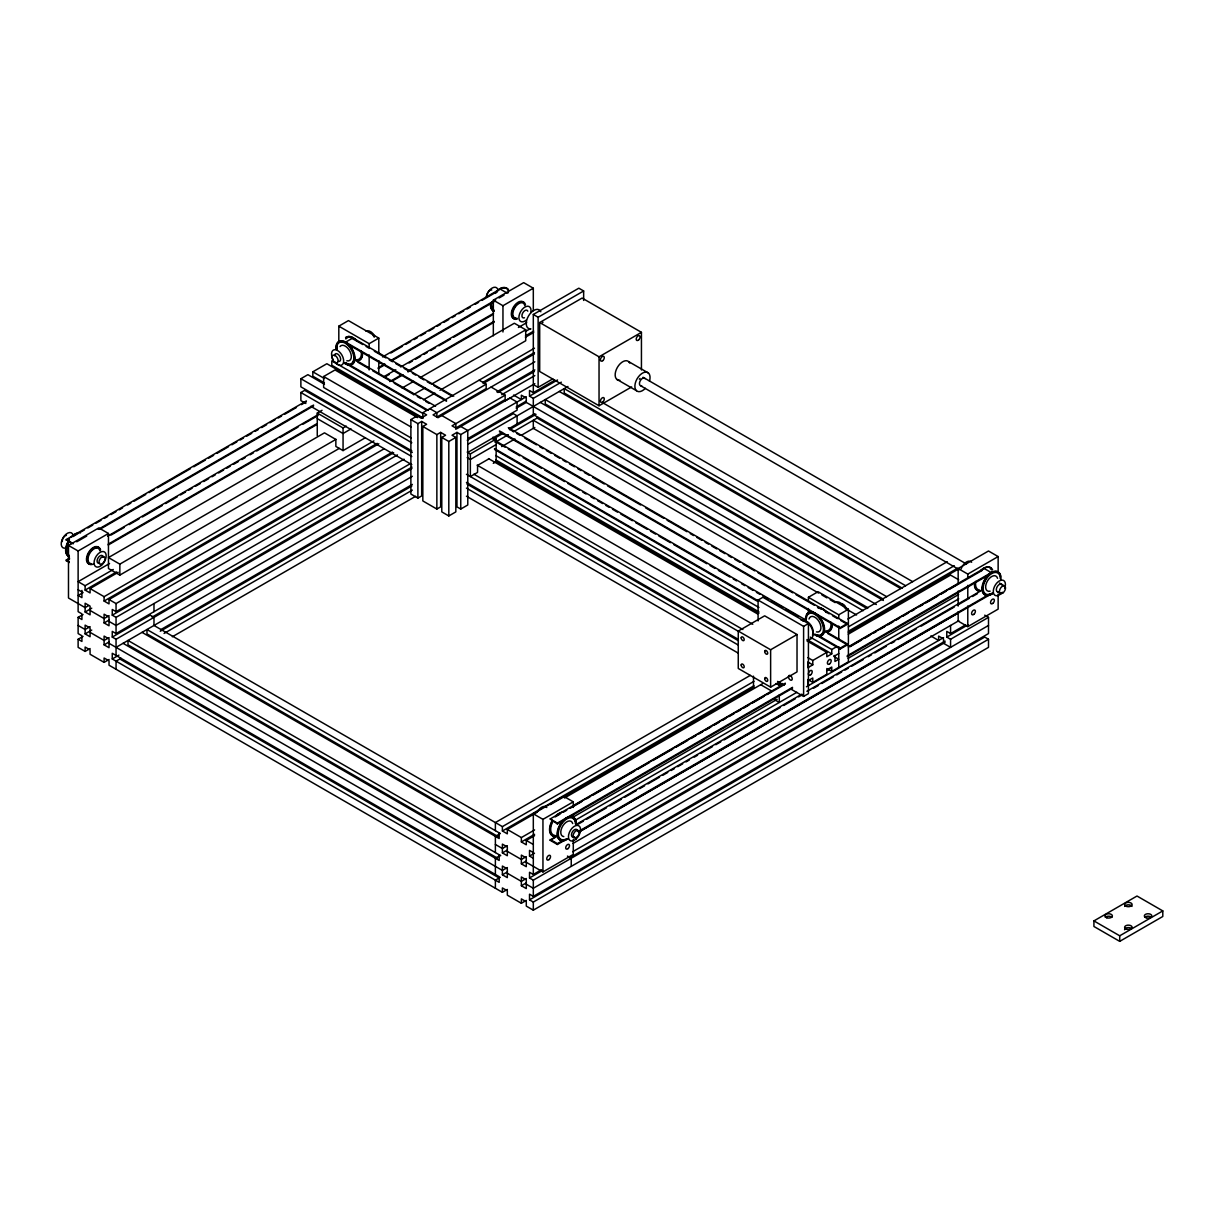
<?xml version="1.0" encoding="UTF-8"?>
<svg xmlns="http://www.w3.org/2000/svg" width="1224" height="1224" viewBox="0 0 1224 1224"><rect width="100%" height="100%" fill="white"/><g stroke="black" fill="none" stroke-linecap="round" stroke-linejoin="round"><path stroke-width="1.5" d="M382.561 356.934L501.213 288.405A13.189 7.619 -60 0 1 508.694 290.501A13.204 7.619 -60 0 0 496.439 291.985M508.419 292.567L507.348 293.209L500.142 289.048M848.278 646.853L985.152 567.814M847.207 655.789L992.358 571.975M992.649 593.166L578.921 832.06M338.818 341.175L338.818 326.165L348.442 320.596L378.797 338.115L378.797 353.139M344.571 341.481L345.642 342.123L352.849 337.962L453.737 396.209M411.799 450.86L300.875 386.83L300.875 378.721L307.897 374.666L324.452 384.229M324.421 382.898L312.824 376.196L312.824 371.821L326.869 363.727L421.224 418.195M338.818 326.165L369.158 343.684L378.797 338.115M411.111 437.993L323.641 387.488L323.641 376.533L335.024 369.954L417.552 417.613M305.847 403.492L300.875 400.615L300.875 392.522L304.669 390.334L412.274 452.452M72.002 543.731L66.249 539.554L306.367 400.906M66.249 540.411L69.554 538.499M72.874 536.586L77.831 533.71M81.151 531.797L84.456 529.885M87.776 527.972L92.733 525.111M96.053 523.199L101.026 520.322M104.331 518.41L107.651 516.497M110.956 514.585L115.928 511.724M119.233 509.811L122.553 507.899M127.51 505.022L130.83 503.11M134.135 501.197L145.733 494.511M149.053 492.599L154.01 489.738M157.33 487.825L190.454 468.7M193.759 466.788L205.357 460.086M208.661 458.174L213.634 455.313M216.939 453.4L228.536 446.699M231.856 444.786L236.813 441.925M240.133 440.013L243.438 438.1M246.758 436.188L251.731 433.327M255.036 431.414L258.341 429.502M261.661 427.589L266.633 424.713M269.938 422.8L274.91 419.939M278.215 418.027L281.535 416.114M284.84 414.202L296.438 407.5M301.41 404.639L306.367 401.763M390.839 353.002L402.421 346.315M405.741 344.403L410.713 341.527M414.018 339.614L417.338 337.702M420.643 335.789L425.615 332.928M428.92 331.015L433.893 328.139M437.197 326.227L440.518 324.314M443.822 322.402L448.795 319.541M452.115 317.628L455.42 315.716M458.74 313.803L463.697 310.942M467.017 309.029L470.322 307.117M475.294 304.24L478.599 302.328M481.919 300.416L496.822 291.817M88.449 605.696L85.129 607.609L68.483 598.001L68.483 545.445L98.823 527.911L108.462 533.48L108.462 568.517L119.845 575.096L339.278 448.397M493.333 335.82L493.333 300.155L523.673 282.637L533.312 288.206L533.312 310.728M76.76 541.804L86.705 536.066M98.287 529.365L313.589 405.067M378.17 367.781L384.795 363.956M391.42 360.131L495.751 299.895M499.055 297.983L504.028 295.122M99.94 529.273L313.589 405.924M378.17 368.638L384.795 364.813M391.42 360.988L494.098 301.716M68.483 545.445L78.122 550.999L108.462 533.48M493.333 300.155L502.957 305.725L533.312 288.206M317.261 435.713L317.261 413.054L322.05 410.3M69.125 562.581L66.249 560.057L69.554 558.144M107.651 536.158L317.965 414.737M384.214 376.487L395.796 369.786M400.768 366.925L493.517 313.375M66.249 560.913L69.554 559.001M110.956 535.102L124.205 527.452M129.178 524.591L139.108 518.854M142.428 516.941L162.302 505.466M165.607 503.554L177.205 496.852M180.509 494.94L185.482 492.079M188.787 490.166L192.107 488.254M195.412 486.341L200.384 483.465M203.704 481.552L208.661 478.691M211.982 476.779L215.286 474.866M218.606 472.954L223.564 470.093M226.884 468.18L230.188 466.267M233.509 464.355L238.481 461.479M241.786 459.566L245.106 457.654M250.063 454.793L253.383 452.88M256.688 450.968L276.563 439.493M279.883 437.58L298.09 427.054M303.062 424.192L317.965 415.579M385.866 376.38L389.171 374.468M409.046 362.993L412.366 361.08M415.67 359.168L420.643 356.306M423.963 354.394L427.268 352.481M430.588 350.569L435.545 347.708M438.865 345.795L450.447 339.094M453.767 337.181L491.849 315.195M108.232 544.144L316.894 423.672M389.767 381.597L401.35 374.911M407.974 371.086L494.098 321.361M108.232 545.001L316.894 424.529M393.072 380.542L403.017 374.804M407.974 371.943L494.098 322.218M402.145 388.008L413.697 381.353M420.306 377.543L514.34 323.243L525.723 329.807L525.723 340.762L439.921 390.288M561.342 382.163L533.312 398.351L529.518 396.163L529.518 390.471L533.312 392.659L533.312 314.476L578.83 288.191L583.649 290.975L583.649 300.446M317.261 413.054L343.057 427.956L346.254 426.105M109.563 563.499L78.122 581.66L85.129 585.715L113.281 569.466M518.41 327.466L526.687 322.677M533.312 314.476L538.132 317.261L583.649 290.975M351.043 428.905L343.057 433.51L317.261 418.623M365.41 437.702L343.057 450.6L335.85 446.439L335.85 439.431L324.482 432.852L108.462 557.578L119.845 564.142L335.988 439.355M413.528 394.587L425.08 387.916M431.674 384.107L525.723 329.807M631.645 386.937L599.041 405.756L539.692 371.499L539.692 322.539L582.088 298.059L641.437 332.331L641.437 369.985M525.433 331.505L530.39 328.644M85.129 585.715L85.129 590.09L116.586 571.929M525.433 335.896L533.71 331.107M83.079 592.6L78.122 595.461L81.916 597.649L81.916 591.957L78.122 589.769M85.129 590.09L90.071 592.936L90.071 588.56L118.208 572.312M525.402 337.227L533.679 332.454M423.428 399.82L434.979 393.149M90.071 588.56L104.101 596.669L373.901 440.9M410.882 419.587L417.889 423.626L421.683 421.438L421.683 495.904L417.889 498.092L410.882 494.037L410.882 419.587L417.889 415.533L421.683 417.721L426.625 414.875L422.831 412.687L534.46 348.197M85.129 612L90.071 614.846L90.071 606.079L85.129 603.233L85.129 612L91.739 608.19M104.101 596.669L104.101 601.045L377.222 443.363M483.159 382.194L534.46 352.573M90.102 648.552L85.129 651.413L78.122 647.358L78.122 639.265L81.916 641.452L81.916 635.761L78.122 633.573L78.122 617.355L83.064 614.509M104.101 601.045L109.028 603.891L109.028 599.515L378.843 443.746M483.113 383.54L534.429 353.904M429.838 408.632L436.861 412.687L436.861 417.063L486.173 388.589L486.173 384.214L433.067 414.875L437.993 417.721L534.827 361.784M109.028 599.515L116.05 603.57L384.198 448.749M422.831 426.472L436.861 434.581L440.655 432.393L440.655 506.858L436.861 509.046L422.831 500.937L422.831 426.472L426.625 424.284L421.683 421.438M90.102 626.642L85.129 629.519L78.122 625.464M109.074 615.703L104.101 618.564L90.071 610.455M397.448 454.9L116.05 617.355L112.256 615.167L112.256 609.476L116.05 611.663L392.476 452.069M496.76 391.864L534.827 369.893M112.256 615.167L393.654 452.712M497.923 392.506L534.352 371.484M85.129 633.894L90.071 636.74L90.071 627.989L85.129 625.127L85.129 633.894L91.754 630.069M104.101 622.939L109.028 625.785L109.028 617.034L104.101 614.188L104.101 622.939L109.043 620.094M78.122 639.265L83.079 636.388M501.718 394.694L534.827 375.584M455.833 428.017L505.145 399.544L505.145 395.168L452.038 425.83L456.965 428.675L510.071 398.014L517.094 402.053L517.094 410.162L467.782 438.636M404.058 459.184L116.05 625.464L109.028 621.409M505.038 400.891L534.827 383.678M456.965 432.393L456.965 506.858L460.759 509.046L460.759 434.581L456.965 432.393L452.038 435.239L455.833 437.427L455.833 511.892L448.81 515.947L441.788 511.892L441.788 437.427L445.582 435.239L440.655 432.393M533.312 384.565L538.132 387.335L552.758 378.889M109.074 637.597L104.101 640.458L90.071 632.364M411.937 468.425L116.05 639.265L112.256 637.077L112.256 631.37L116.05 633.573L410.315 463.667M441.788 437.427L448.81 441.482L455.833 437.427M460.759 434.581L526.305 396.698M533.312 392.659L554.747 380.282M112.256 637.077L150.185 615.167L153.979 617.355L153.979 625.464L502.391 826.613L753.999 681.355M529.518 396.163L557.547 379.976M539.692 322.539L599.041 356.811L641.437 332.331M104.101 644.849L109.028 647.695L109.028 638.928L104.101 636.082L104.101 644.849L109.074 641.973M152.097 617.126L411.983 467.094M516.253 406.888L526.182 401.151M516.222 408.219L526.152 402.482M467.277 440.242L513.3 413.666L517.094 415.854L517.094 423.963M116.05 647.358L412.335 476.304M467.782 444.327L567.951 386.463M85.129 651.413L85.129 647.037L90.071 649.883L90.071 654.259L104.101 662.368L109.074 659.491M160.742 629.672L412.335 484.413M467.782 452.436L502.299 432.5M508.863 428.706L534.827 413.681M112.256 658.971L499.178 882.351L499.178 876.659L112.256 653.279L112.256 658.971L118.881 655.146M160.252 631.263L411.861 486.004M492.966 439.171L502.896 433.434M509.521 429.609L536.005 414.324M467.17 452.084L470.353 453.92L496.148 439.034L496.148 461.678L493.272 463.345M121.023 658.298L116.05 661.159L116.05 669.268M164.047 633.451L412.335 490.105M495.108 442.323L508.343 434.673M513.315 431.812L538.132 417.476M496.148 444.587L470.353 459.49L467.17 457.638M172.324 636.771L415.655 496.286M501.718 446.592L514.967 438.957M521.592 435.132L534.827 427.482M488.942 458.832L477.559 465.395L477.559 472.403L470.353 476.564L470.353 453.92M460.759 509.046L467.782 504.992L467.782 430.527L460.759 426.472M758.084 620.905L758.084 600.066L762.904 597.281L808.421 623.567L808.421 693.641L803.602 696.425L790.597 688.913M738.256 631.079L764.663 615.825L797.023 634.522L797.023 671.899L770.63 687.138L738.256 668.457L738.256 631.079L770.63 649.76L797.023 634.522M808.421 601.045L808.421 597.281L818.06 591.727L848.4 609.246L848.4 661.802L831.754 671.425L826.781 668.549M758.084 600.066L803.602 626.351L808.421 623.567M808.421 597.281L838.761 614.8L848.4 609.246M750.281 675.388L495.383 822.559L495.383 830.668M847.941 619.007L947.254 561.678M499.453 430.924L840.169 627.637L847.375 623.475L847.375 624.332L840.169 628.493L499.453 431.781M848.339 626.887L954.276 565.717M502.391 826.613L502.391 831.004L540.472 809.018M543.777 807.106L753.999 685.746M848.339 631.263L957.581 568.196M945.066 642.432L533.312 880.163L529.518 877.975L529.518 872.284L533.312 874.471L533.312 813.807L563.652 796.289L573.291 801.842L573.291 807.473M958.163 583.542L958.163 568.517L988.502 550.999L998.141 556.568L998.141 571.577M500.341 833.498L495.383 836.359L495.383 852.562M502.391 831.004L507.333 833.85L507.333 829.459L537.122 812.262M550.356 804.612L753.953 687.077M848.309 632.594L959.203 568.579M564.494 797.987L762.476 683.681M848.278 634.154L950.574 575.096L958.698 579.778M807.809 657.594L812.782 660.47L826.812 652.361L826.812 656.753L831.754 653.891L831.754 649.516L810.227 637.092M831.754 649.516L835.961 647.083M533.312 813.807L542.951 819.361L573.291 801.842M958.163 568.517L967.786 574.087L998.141 556.568M817.02 634.782L840.169 648.154L847.375 643.992L847.375 644.849L840.169 649.011L815.368 634.675M812.782 660.47L812.782 664.846L807.855 667.692L807.855 663.316M776.062 683.512L779.29 685.364L782.488 683.528M564.019 820.141L557.394 823.966L550.188 818.948L785.349 683.176M572.572 806.463L772.206 691.208M849.762 646.44L958.652 583.573M555.161 816.944L560.118 814.067M563.438 812.155L566.743 810.242M570.063 808.33L581.66 801.644M586.617 798.767L589.937 796.855M593.242 794.957L613.117 783.482M616.437 781.57L634.644 771.043M637.964 769.131L649.546 762.445M652.866 760.532L672.741 749.057M676.046 747.145L687.643 740.443M690.948 738.531L695.921 735.67M699.241 733.757L702.545 731.845M705.865 729.932L710.823 727.071M714.143 725.159L719.115 722.282M722.42 720.37L725.74 718.457M729.045 716.545L734.018 713.684M737.322 711.771L740.642 709.859M743.947 707.946L748.92 705.07M752.225 703.157L763.822 696.471M767.142 694.559L785.349 684.032M849.946 646.746L861.528 640.06M864.848 638.148L869.805 635.271M873.125 633.359L876.43 631.446M879.75 629.534L884.722 626.673M888.027 624.76L893 621.884M896.305 619.971L899.625 618.059M902.929 616.146L907.902 613.285M911.207 611.373L914.527 609.46M919.499 606.599L922.804 604.687M926.124 602.774L937.706 596.073M941.026 594.16L945.999 591.299M949.304 589.387L982.428 570.262M838.761 653.57L834.967 655.758L834.967 661.45L838.761 659.262L833.804 656.401M507.363 845.646L502.391 848.523L495.383 844.468M507.333 829.459L521.363 837.568L534.597 829.918M502.391 852.899L507.333 855.744L507.333 846.977L502.391 844.132L502.391 852.899L507.348 850.037M521.363 837.568L521.363 841.944L534.597 834.309M500.325 855.408L495.383 858.269L495.383 874.471M521.363 841.944L526.289 844.789L526.289 840.414L534.567 835.64M550.188 818.948L557.394 823.109L792.555 687.337M568.992 817.28L792.555 688.194M847.207 656.645L989.635 574.423M572.572 817.418L777.163 699.302M826.659 670.721L829.964 668.824M848.11 658.344L958.652 594.512M807.809 679.504L812.782 682.365L826.812 674.271L826.812 669.88L831.754 667.034L831.754 671.425M574.699 820.57L796.839 692.31M806.432 686.786L958.713 598.857M567.339 838.746L557.394 844.484L550.188 840.322L556.813 835.64M576.688 824.165L801.919 694.13M806.876 691.269L980.776 590.871M550.188 840.322L556.813 836.497M578.34 824.073L583.312 821.197M586.617 819.284L606.492 807.809M609.812 805.897L621.394 799.211M624.714 797.298L636.312 790.597M639.616 788.684L644.589 785.823M647.894 783.911L659.491 777.209M662.796 775.297L667.769 772.436M671.089 770.523L674.393 768.611M677.713 766.698L682.671 763.837M685.991 761.925L689.296 760.012M694.268 757.136L697.573 755.223M700.893 753.311L712.49 746.625M715.795 744.712L720.768 741.836M724.072 739.923L757.197 720.798M760.517 718.886L780.377 707.426M783.697 705.514L795.294 698.812M798.599 696.9L801.919 694.987M813.501 688.301L818.474 685.425M821.778 683.512L833.376 676.826M836.696 674.914L841.653 672.037M844.973 670.125L848.278 668.212M851.598 666.3L863.18 659.614M868.153 656.737L871.473 654.825M874.778 652.912L886.375 646.226M891.347 643.365L894.652 641.452M897.972 639.54L916.179 629.014M921.152 626.153L954.276 607.028M957.581 605.115L969.179 598.414M972.483 596.501L977.456 593.64M507.363 867.556L502.391 870.417L109.028 643.319M526.32 856.601L521.363 859.462L507.333 851.369M533.312 852.562L529.518 850.374L529.518 856.066L534.49 853.204M502.391 874.793L507.333 877.639L507.333 868.887L502.391 866.041L502.391 874.793L507.363 871.932M521.363 863.853L526.289 866.699L526.289 857.932L521.363 855.086L521.363 863.853L526.305 860.992M550.188 839.465L557.394 843.627L564.019 839.802M578.921 831.203L989.635 594.084M500.341 877.302L495.383 880.163L495.383 888.272M579.656 831.509L958.713 612.658M573.031 843.428L958.82 620.706M104.101 662.368L104.101 657.992L109.028 660.838L109.028 665.213L502.391 892.311L507.363 889.45M526.32 878.495L521.363 881.372L507.333 873.263M533.312 874.471L541.559 869.713M572.679 851.736L943.566 637.612M526.32 900.405L521.363 903.266L521.363 898.89L526.289 901.736L526.289 906.112L533.312 910.166L988.502 647.358L988.502 639.265L533.312 902.057L529.518 899.87L529.518 894.178L533.312 896.366L988.502 633.573L988.502 617.355L950.574 639.265L946.779 637.077L946.779 631.37L950.574 633.573L965.415 624.99M529.518 877.975L541.069 871.304M946.779 637.077L968.215 624.699M526.289 862.308L542.951 871.932L573.291 854.413L573.291 839.389M958.163 611.694L958.163 621.088L967.786 626.642L998.141 609.124L998.141 594.114M521.363 885.748L526.289 888.593L526.289 879.842L521.363 876.981L521.363 885.748L526.32 882.886M569.359 858.039L945.112 641.101M988.502 625.464L533.312 888.272L526.289 884.218M529.518 899.87L984.708 637.077L988.502 639.265M1093.919 920.907L1137.004 896.029L1162.8 910.916L1162.8 916.485L1119.715 941.363L1093.919 926.476L1093.919 920.907L1119.715 935.794L1162.8 910.916M351.288 338.008L362.778 344.541M628.754 361.677L648.475 373.06M984.081 568.441L991.287 572.602M643.044 377.283L966.455 564.004M999.457 583.052L1004.414 585.913M640.81 385.866L959.279 569.726M997.239 591.636L1000.544 593.548M616.743 379.318L636.465 390.701M984.708 615.167L988.502 617.355M602.575 402.65L912.645 581.66M905.622 585.715L564.218 388.62L564.218 392.996L902.317 588.193M559.292 391.466L900.696 588.56M886.65 596.669L545.261 399.559L545.261 403.935L883.361 599.148M540.335 402.405L883.376 600.464M513.56 395.061L521.363 399.559L521.363 395.184L526.289 398.029L526.289 402.405L876.353 604.518M930.821 635.96L938.624 640.458L938.624 636.082L943.551 638.928L943.551 643.319L950.574 647.358L950.574 639.265M479.15 380.159L486.173 384.214M491.099 387.059L505.145 395.168M868.107 607.854L533.312 414.569L533.312 398.351M537.106 418.072L866.959 608.512M863.165 610.699L533.312 420.26L533.312 428.354L818.626 593.089M821.931 594.986L826.873 597.847M830.178 599.76L835.12 602.606M845.019 608.328L856.571 614.984M508.312 427.727L847.375 623.475M366.083 346.453L369.388 348.366M374.345 351.227L385.927 357.913M389.232 359.825L392.537 361.738M395.857 363.65L400.814 366.512M404.119 368.424L409.076 371.285M412.396 373.198L415.701 375.11M419.006 377.007L423.963 379.884M427.283 381.796L430.588 383.693M433.893 385.606L438.85 388.467M442.155 390.38L452.084 396.117M509.98 429.532L513.284 431.445M516.589 433.357L519.894 435.27M524.866 438.131L536.433 444.817M539.738 446.714L543.058 448.627M546.363 450.539L551.32 453.4M554.625 455.313L559.597 458.174M562.902 460.086L566.207 461.999M569.512 463.911L574.484 466.772M577.789 468.685L581.094 470.597M584.399 472.51L589.356 475.371M592.676 477.284L604.243 483.97M607.563 485.867L640.642 504.977M645.599 507.838L663.791 518.333M667.095 520.246L686.939 531.706M690.26 533.618L693.564 535.531M696.869 537.443L701.826 540.304M705.131 542.217L708.451 544.114M711.756 546.026L716.713 548.903M720.018 550.8L724.99 553.676M728.295 555.574L731.6 557.486M734.905 559.399L739.877 562.26M743.182 564.172L754.764 570.858M758.069 572.771L769.636 579.457M772.956 581.369L792.8 592.814M796.105 594.726L814.297 605.237M817.601 607.15L820.921 609.047M825.879 611.923L829.184 613.821M832.488 615.733L837.461 618.61M840.766 620.507L847.375 624.332M345.642 342.123L446.531 400.37M347.295 343.929L446.531 401.227M492.951 437.182L496.148 439.034M356.153 360.392L435.545 406.215M495.093 440.594L806.035 620.109M824.226 630.62L847.375 643.992M357.806 362.197L369.388 368.883M372.693 370.796L390.884 381.291M394.204 383.204L414.049 394.663M417.353 396.576L420.658 398.488M425.615 401.35L428.936 403.262M495.093 441.451L505.007 447.188M508.312 449.086L519.894 455.772M523.199 457.684L541.406 468.195M544.711 470.093L564.555 481.552M567.86 483.465L579.442 490.151M582.746 492.063L586.051 493.976M591.024 496.837L594.328 498.749M597.633 500.662L602.591 503.523M605.895 505.436L609.215 507.333M612.52 509.245L617.477 512.106M620.782 514.019L632.364 520.705M635.669 522.617L647.251 529.303M650.556 531.216L655.513 534.077M658.833 535.99L670.4 542.676M673.72 544.573L706.799 563.683M710.104 565.595L715.061 568.456M718.366 570.369L729.948 577.039M733.253 578.952L736.557 580.865M741.53 583.726L744.835 585.638M748.139 587.551L753.097 590.412M756.417 592.324L759.721 594.237M763.026 596.149L767.984 599.01M771.304 600.923L782.87 607.609M786.175 609.506L797.757 616.192M827.531 633.389L847.375 644.849M441.788 415.533L455.833 423.626L455.833 429.364M345.642 362.641L428.339 410.377M494.496 448.581L757.472 600.403M426.686 410.285L344.281 362.687M494.496 449.438L757.472 601.259M422.846 413.437L331.796 360.866L331.796 365.257L422.846 417.828M495.689 455.496L758.911 607.456M495.689 459.872L758.911 611.847M806.922 639.555L831.754 653.891M495.72 461.203L758.941 613.178M806.953 640.902L826.812 652.361M488.514 458.587L757.549 613.913M323.641 376.533L411.111 427.038M477.131 465.151L752.775 624.286M312.824 371.821L324.421 378.507M807.809 661.985L812.782 664.846M473.841 474.193L742.876 629.519M300.875 378.721L411.799 442.751M466.436 474.3L737.919 631.048M466.436 482.409L737.919 639.158M466.91 484L738.409 640.749M300.875 392.522L411.799 456.552M466.436 488.101L737.919 644.849M310.82 406.353L411.799 464.661M466.436 496.194L737.919 652.943M777.592 681.416L784.094 685.165M760.701 684.706L772.084 691.285M773.522 699.118L779.29 702.454L779.29 694.865M66.249 539.554L73.455 543.716M66.249 560.057L69.125 561.724M567.446 856.066L571.241 858.269L571.241 866.363M526.289 840.414L533.312 844.468M499.912 833.284L146.972 629.519L146.972 633.894L498.26 836.711M142.03 632.364L499.178 838.547L499.178 832.856M529.518 856.066L533.312 858.269M500.723 855.653L128 640.458L128 644.849L497.434 858.131M78.122 617.355L81.916 619.543L81.916 613.851L78.122 611.663L78.122 550.999M123.073 643.319L499.178 860.457L499.178 854.765M119.845 658.971L499.178 877.975M521.363 903.266L507.333 895.172L507.333 890.781L502.391 887.936L502.391 892.311M352.849 337.962L351.778 337.319A13.204 7.619 60 0 0 345.535 337.732M1119.715 935.794L1119.715 941.363M967.786 574.087L967.786 577.835M967.786 585.347L967.786 598.49M967.786 606.002L967.786 626.642M958.163 591.054L958.163 606.064M950.574 625.464L950.574 633.573M840.169 627.637L840.169 628.493M840.169 648.154L840.169 649.011M838.761 614.8L838.761 618.564M838.761 626.076L838.761 639.203M838.761 646.716L838.761 667.371M812.782 682.365L812.782 677.989L807.855 680.835L807.855 685.211M808.421 608.542L808.421 614.173M803.602 626.351L803.602 696.425M779.29 681.661L779.29 685.364M770.63 649.76L770.63 687.138M753.494 676.168L753.494 687.567M599.041 356.811L599.041 405.756M573.291 814.985L573.291 818.749M557.394 823.109L557.394 823.966M557.394 843.627L557.394 844.484M542.951 819.361L542.951 871.932M538.132 317.261L538.132 387.335M533.312 880.163L533.312 896.366M533.312 902.057L533.312 910.166M502.957 305.725L502.957 331.995M448.81 441.482L448.81 515.947M436.861 434.581L436.861 509.046M422.831 412.687L422.831 418.409M417.889 423.626L417.889 498.092M378.797 360.652L378.797 373.779M369.158 343.684L369.158 347.432M369.158 354.945L369.158 369.954M343.057 427.956L343.057 450.6M153.979 603.57L153.979 611.663M119.845 564.142L119.845 575.096M116.05 603.57L116.05 611.663M116.05 617.355L116.05 633.573M116.05 639.265L116.05 655.467M487.259 296.912A4.284 2.479 -60 0 1 488.085 292.291A4.284 2.479 -60 0 1 491.773 289.996M619.864 380.266A10.725 6.196 -60 0 1 617.37 367.414A10.725 6.196 -60 0 1 629.748 363.084M641.682 385.713A4.284 2.479 -60 0 1 640.06 381.138A4.284 2.479 -60 0 1 645.094 378.614M645.385 388.283A10.725 6.196 -60 0 1 634.95 387.396A10.725 6.196 -60 0 1 643.442 372.632A10.725 6.196 -60 0 1 649.485 381.169M1144.822 917.281A3.749 2.173 0 0 1 1151.34 917.281M1124.734 906.418A3.749 2.173 0 0 1 1128.36 904.811A3.749 2.173 0 0 1 1131.986 906.418M1105.379 917.281A3.749 2.173 0 0 1 1111.882 917.281M1124.596 929.75A3.749 2.173 0 0 1 1127.38 927.67A3.749 2.173 0 0 1 1131.603 928.679M834.416 655.452A2.678 1.545 60 0 1 834.018 655.574M515.105 317.919A8.583 4.957 -60 0 1 512.535 310.651A8.583 4.957 -60 0 1 519.71 302.42M82.467 591.651A2.678 1.545 -60 0 1 81.916 590.427M88.036 561.923A8.583 4.957 -60 0 1 89 552.911A8.583 4.957 -60 0 1 96.329 547.556M336.37 348.763A13.204 7.619 60 0 1 345.382 341.955A13.204 7.619 60 0 1 354.96 358.907A13.204 7.619 60 0 1 344.265 362.732M345.78 338.956A12.118 6.992 60 0 1 347.279 337.901M337.212 349.743A12.118 6.992 60 0 1 337.09 347.096M339.584 342.307A12.118 6.992 60 0 1 343.424 341.97M349.926 346.713A12.118 6.992 60 0 1 353.063 352.145M353.92 360.147A12.118 6.992 60 0 1 353.063 362.044M992.343 593.395A13.204 7.619 -60 0 1 982.031 589.968A13.204 7.619 -60 0 1 990.032 573.337A13.204 7.619 -60 0 1 1000.513 576.397M981.005 570.736A13.204 7.619 -60 0 1 992.649 569.91M980.026 591.177A13.204 7.619 -60 0 1 974.916 582.41M99.649 563.055A4.284 2.479 -60 0 1 97.094 560.822A4.284 2.479 -60 0 1 100.062 555.849A4.284 2.479 -60 0 1 103.137 557.211M90.806 563.621A8.583 4.957 -60 0 1 90.545 552.116A8.583 4.957 -60 0 1 99.97 550.861M530.895 328.919A10.725 6.196 -60 0 1 528.477 316.037A10.725 6.196 -60 0 1 540.84 311.768M555.206 836.451A13.204 7.619 -60 0 1 552.192 821.442M556.186 816.01A13.204 7.619 -60 0 1 561.005 812.812M554.977 835.456A12.118 6.992 -60 0 1 553.202 820.906M554.824 836.237A13.204 7.619 -60 0 1 551.81 821.227M555.803 815.781A13.204 7.619 -60 0 1 562.933 812.139M574.5 836.711A4.284 2.479 -60 0 1 571.47 834.967A4.284 2.479 -60 0 1 574.5 829.704A4.284 2.479 -60 0 1 577.544 831.463M562.734 840.597A13.204 7.619 -60 0 1 560.913 823.109A13.204 7.619 -60 0 1 575.739 821.993M560.408 839.067A12.118 6.992 -60 0 1 559.047 837.797M559.047 827.898A12.118 6.992 -60 0 1 562.183 822.467M567.89 838.884A13.204 7.619 -60 0 1 557.517 834.447A13.204 7.619 -60 0 1 567.416 817.693A13.204 7.619 -60 0 1 576.076 825.053M563.805 836.604A8.583 4.957 -60 0 1 563.147 825.359A8.583 4.957 -60 0 1 572.71 823.584M566.85 838.685A12.118 6.992 -60 0 1 558.266 833.728A12.118 6.992 -60 0 1 566.85 818.887A12.118 6.992 -60 0 1 575.418 823.829M514.723 318.898A9.654 5.569 -60 0 1 513.315 307.316A9.654 5.569 -60 0 1 524.056 302.741M517.125 319.173A9.654 5.569 -60 0 1 514.065 307.744A9.654 5.569 -60 0 1 525.494 304.684M494.098 310.223A12.118 6.992 -60 0 1 491.88 301.93M492.354 308.739A12.118 6.992 -60 0 1 491.207 304.455M495.491 293.408A12.118 6.992 -60 0 1 497.556 291.22M492.859 310.651A13.204 7.619 -60 0 1 490.885 303.858M496.057 291.771A13.204 7.619 -60 0 1 508.327 290.256M494.236 311.37A13.204 7.619 -60 0 1 490.503 303.644M486.249 296.652A8.583 4.957 -60 0 1 492.109 288.068A8.583 4.957 -60 0 1 497.984 289.874M62.332 541.559A4.284 2.479 -60 0 1 62.852 538.637M63.388 537.657A4.284 2.479 -60 0 1 66.387 535.347M91.525 564.019A9.654 5.569 -60 0 1 88.465 552.59A9.654 5.569 -60 0 1 99.894 549.53M94.049 563.698A9.654 5.569 -60 0 1 87.241 560.439A9.654 5.569 -60 0 1 92.871 548.735A9.654 5.569 -60 0 1 100.643 549.974M542.507 322.601A2.723 1.576 -60 0 1 543.012 322.233M639.341 379.241A4.284 2.479 -60 0 1 640.045 378.415M362.151 353.292A13.204 7.619 60 0 1 355.924 360.667M345.78 337.595A13.204 7.619 60 0 1 354.593 339.14M361.126 350.936A12.118 6.992 60 0 1 355.067 359.565M346.163 337.38A13.204 7.619 60 0 1 357.286 341.144M362.534 353.078A13.204 7.619 60 0 1 358.479 360.437M334.978 354.256A4.284 2.479 60 0 1 340.012 356.781A4.284 2.479 60 0 1 338.39 361.355M334.565 355.771A4.284 2.479 60 0 1 334.672 354.929M336.692 348.151A12.118 6.992 60 0 1 345.26 343.194A12.118 6.992 60 0 1 353.828 358.051A12.118 6.992 60 0 1 345.26 362.993M340.012 346.56A8.583 4.957 60 0 1 350.079 351.609A8.583 4.957 60 0 1 346.836 360.774M333.31 359.994A8.583 4.957 60 0 1 335.529 349.743A8.583 4.957 60 0 1 343.653 361.615A8.583 4.957 60 0 1 334.565 361.845M335.988 348.962A13.204 7.619 60 0 1 345.015 342.185A13.204 7.619 60 0 1 354.577 359.137A13.204 7.619 60 0 1 343.883 362.962M546.791 807.534A8.583 4.957 -60 0 0 537.198 812.063A4.284 2.479 -60 0 1 540.763 809.079M961.131 568.793A8.583 4.957 -60 0 1 971.642 562.26M990.17 568.625A12.118 6.992 -60 0 1 991.532 569.879M979.812 590.167A12.118 6.992 -60 0 1 975.819 581.339M979.659 590.947A13.204 7.619 -60 0 1 974.411 585.072M980.654 570.506A13.204 7.619 -60 0 1 991.44 568.395M997.835 591.835A4.284 2.479 -60 0 1 997.499 586.219A4.284 2.479 -60 0 1 1002.288 585.332M1002.38 592.248A8.583 4.957 -60 0 1 993.368 592.6A8.583 4.957 -60 0 1 1000.406 580.421A8.583 4.957 -60 0 1 1004.613 588.392M985.244 593.778A12.118 6.992 -60 0 1 983.882 592.523M983.882 582.624A12.118 6.992 -60 0 1 989.084 575.005M992.74 593.594A13.204 7.619 -60 0 1 982.367 589.172A13.204 7.619 -60 0 1 992.266 572.419A13.204 7.619 -60 0 1 1000.911 579.778M990.124 591.177A8.583 4.957 -60 0 1 987.401 581.018A8.583 4.957 -60 0 1 997.545 578.309M991.685 593.395A12.118 6.992 -60 0 1 983.117 588.453A12.118 6.992 -60 0 1 991.685 573.597A12.118 6.992 -60 0 1 1000.268 578.554M800.909 620.002A10.725 6.196 60 0 1 812.093 629.059A10.725 6.196 60 0 1 808.391 639.402M365.991 331.23A8.583 4.957 60 0 1 374.575 335.789M841.316 604.013A4.284 2.479 60 0 1 846.243 608.971M69.248 555.497A12.118 6.992 -60 0 1 69.248 541.498M65.698 548.031A8.583 4.957 -60 0 1 62.975 537.887A8.583 4.957 -60 0 1 73.134 535.163M68.009 555.926A13.204 7.619 -60 0 1 69.493 539.922M73.93 535.148A13.204 7.619 -60 0 1 76.362 533.695M69.386 556.645A13.204 7.619 -60 0 1 69.125 539.707M71.206 537.045A13.204 7.619 -60 0 1 80.478 532.914M66.647 552.131A12.118 6.992 -60 0 1 68.865 541.283M72.706 536.495A12.118 6.992 -60 0 1 74.924 534.888M788.99 675.495A2.678 1.545 60 0 1 792.05 677.882A2.678 1.545 60 0 1 790.49 680.085A2.678 1.545 60 0 1 788.501 676.183M517.094 318.271A8.583 4.957 -60 0 1 514.769 307.775A8.583 4.957 -60 0 1 524.821 305.572M526.305 320.107A8.583 4.957 -60 0 1 518.899 317.873A8.583 4.957 -60 0 1 525.723 306.643A8.583 4.957 -60 0 1 530.757 312.778M524.484 317.781A4.284 2.479 -60 0 1 522.602 313.191A4.284 2.479 -60 0 1 527.804 311.156M831.769 624.424A13.204 7.619 60 0 1 825.527 631.798M819.376 607.9A13.204 7.619 60 0 1 826.506 612.49M830.744 622.067A12.118 6.992 60 0 1 826.736 630.896M832.136 624.209A13.204 7.619 60 0 1 825.909 631.569M817.586 607.685A13.204 7.619 60 0 1 826.889 612.26M817.464 615.718A12.118 6.992 60 0 1 822.666 623.337M823.523 626.229A12.118 6.992 60 0 1 823.829 628.952M822.666 633.236A12.118 6.992 60 0 1 821.304 634.506M806.295 619.268A12.118 6.992 60 0 1 814.863 614.326A12.118 6.992 60 0 1 823.446 629.167A12.118 6.992 60 0 1 814.863 634.124M809.003 619.023A8.583 4.957 60 0 1 819.162 621.746A8.583 4.957 60 0 1 816.439 631.905M806.692 614.769A13.204 7.619 60 0 1 822.758 621.93A13.204 7.619 60 0 1 816.301 635.317M805.591 620.078A13.204 7.619 60 0 1 814.633 613.316A13.204 7.619 60 0 1 824.18 630.268A13.204 7.619 60 0 1 813.486 634.078M802.913 621.211A8.583 4.957 60 0 1 810.9 625.219A8.583 4.957 60 0 1 812.461 635.179M373.045 335.33A4.284 2.479 60 0 1 374.253 337.197M835.594 602.346A8.583 4.957 60 0 1 844.178 606.92M1106.756 917.786A3.749 2.173 0 0 0 1112.386 915.919A3.749 2.173 0 0 0 1106.756 914.037A3.749 2.173 0 0 0 1106.756 917.786M1125.697 928.832A3.749 2.173 0 0 0 1131.986 927.869A3.749 2.173 0 0 0 1127.38 925.206A3.749 2.173 0 0 0 1125.697 928.832M1126.478 906.403A3.749 2.173 0 0 0 1132.108 904.521A3.749 2.173 0 0 0 1126.478 902.654A3.749 2.173 0 0 0 1126.478 906.403M1146.199 917.786A3.749 2.173 0 0 0 1151.83 915.919A3.749 2.173 0 0 0 1146.199 914.037A3.749 2.173 0 0 0 1146.199 917.786M568.089 848.569A2.678 1.545 -60 0 0 568.946 844.422A2.678 1.545 -60 0 0 565.763 847.238A2.678 1.545 -60 0 0 568.089 848.569M549.132 859.523A2.678 1.545 -60 0 0 549.974 855.377A2.678 1.545 -60 0 0 546.807 858.177A2.678 1.545 -60 0 0 549.132 859.523M992.939 603.294A2.678 1.545 -60 0 0 993.796 599.133A2.678 1.545 -60 0 0 990.614 601.948A2.678 1.545 -60 0 0 992.939 603.294M973.967 614.249A2.678 1.545 -60 0 0 974.824 610.087A2.678 1.545 -60 0 0 971.657 612.903A2.678 1.545 -60 0 0 973.967 614.249M101.454 565.381A8.583 4.957 -60 0 0 104.575 551.993A8.583 4.957 -60 0 0 94.325 560.592A8.583 4.957 -60 0 0 101.454 565.381M576.076 839.067A8.583 4.957 -60 0 0 578.799 825.772A8.583 4.957 -60 0 0 568.64 834.783A8.583 4.957 -60 0 0 576.076 839.067M102.525 563.576A4.284 2.479 -60 0 0 104.346 556.828A4.284 2.479 -60 0 0 99.175 560.837A4.284 2.479 -60 0 0 102.525 563.576M638.622 339.935A2.723 1.576 -60 0 0 639.479 335.713A2.723 1.576 -60 0 0 636.266 338.574A2.723 1.576 -60 0 0 638.622 339.935M602.851 360.59A2.723 1.576 -60 0 0 603.723 356.368A2.723 1.576 -60 0 0 600.494 359.213A2.723 1.576 -60 0 0 602.851 360.59M602.851 401.885A2.723 1.576 -60 0 0 603.723 397.662A2.723 1.576 -60 0 0 600.494 400.523A2.723 1.576 -60 0 0 602.851 401.885M1002.762 593.059A4.284 2.479 -60 0 0 1004.95 586.281A4.284 2.479 -60 0 0 999.717 589.861A4.284 2.479 -60 0 0 1002.762 593.059M576.458 837.491A4.284 2.479 -60 0 0 578.646 830.714A4.284 2.479 -60 0 0 573.413 834.294A4.284 2.479 -60 0 0 576.458 837.491M764.679 651.443A2.142 1.239 60 0 0 766.958 654.274A2.142 1.239 60 0 0 766.958 651.245A2.142 1.239 60 0 0 764.679 651.443M741.178 637.872A2.142 1.239 60 0 0 743.442 640.703A2.142 1.239 60 0 0 743.442 637.673A2.142 1.239 60 0 0 741.178 637.872M741.178 665.014A2.142 1.239 60 0 0 743.442 667.845A2.142 1.239 60 0 0 743.442 664.816A2.142 1.239 60 0 0 741.178 665.014M764.679 678.586A2.142 1.239 60 0 0 766.958 681.431A2.142 1.239 60 0 0 766.958 678.387A2.142 1.239 60 0 0 764.679 678.586M332.071 357.546A4.284 2.479 60 0 0 336.845 362.839A4.284 2.479 60 0 0 336.355 356.521A4.284 2.479 60 0 0 332.071 357.546M829.78 663.729A2.678 1.545 -60 0 0 830.622 659.568A2.678 1.545 -60 0 0 827.455 662.383A2.678 1.545 -60 0 0 829.78 663.729M810.808 674.669A2.678 1.545 -60 0 0 811.665 670.523A2.678 1.545 -60 0 0 808.483 673.338A2.678 1.545 -60 0 0 810.808 674.669"/></g></svg>
